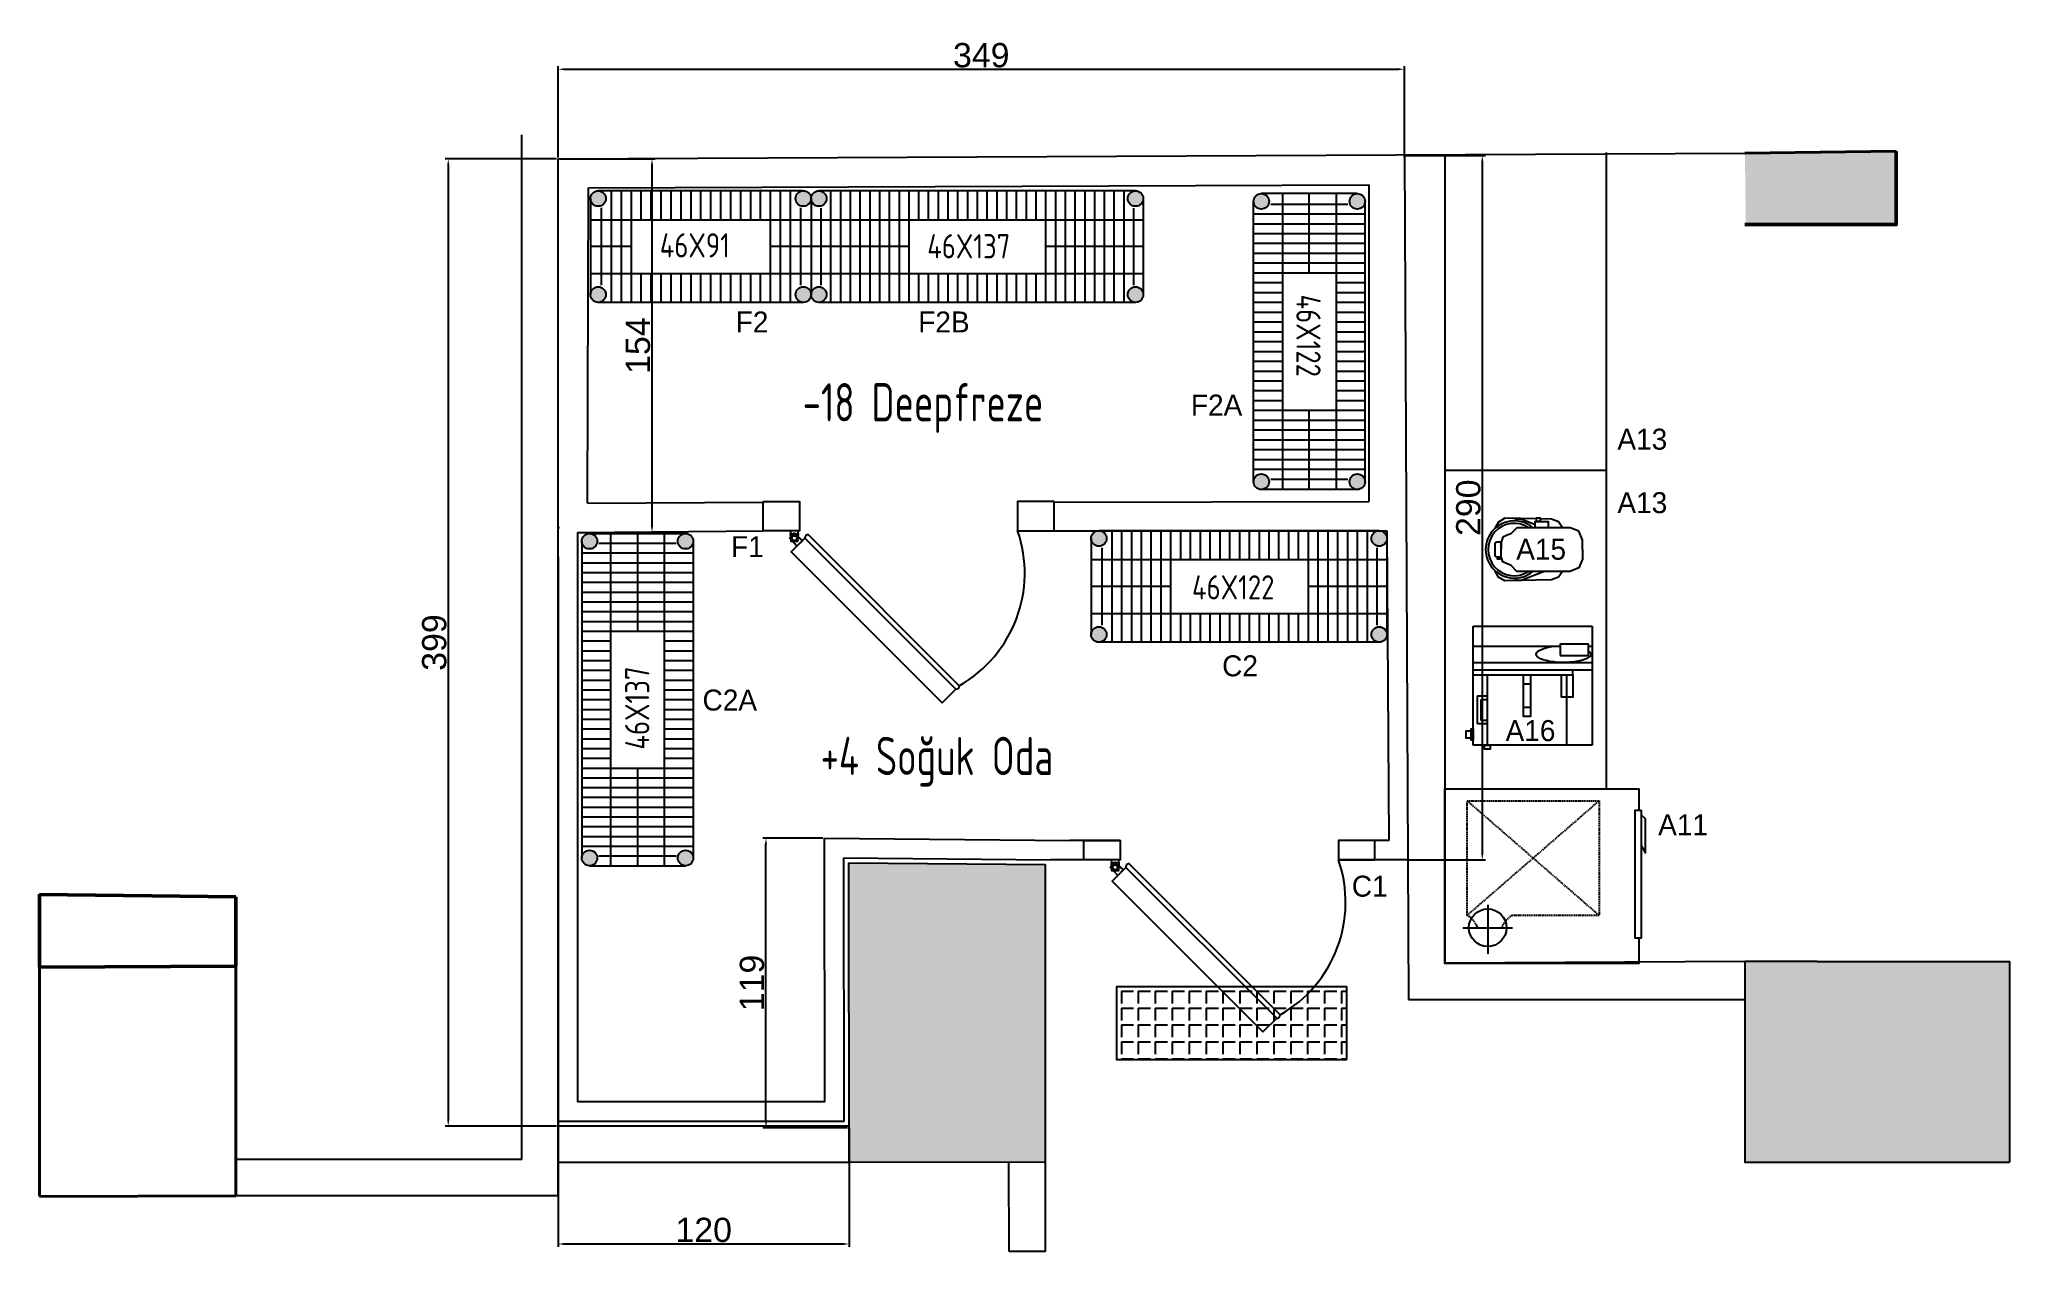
# Model space of a CAD drawing. Header units: millimetres. Extents: x 9453 to 10265, y 11632 to 12132.
import ezdxf

# ---------------------------------------------------------------- set-up
doc = ezdxf.new("R2010")
doc.units = ezdxf.units.MM
doc.linetypes.add('DASHED', pattern=[0.75, 0.5, -0.25])
doc.linetypes.add('DUZ', pattern=[0])
for name, color, linetype in [('001 Duvar', 7, 'Continuous'), ('CIHAZ', 2, 'Continuous'), ('S2000-002 Çizgi', 7, 'Continuous'), ('S2000-003 Kapı', 3, 'Continuous'), ('S2000-034 Soğuk Oda', 1, 'Continuous')]:
    doc.layers.add(name, color=color, linetype=linetype)
for name, color, linetype, lineweight in [('continious2', 253, 'Continuous', 25), ('guclendirme', 226, 'DUZ', 9), ('kolon', 212, 'Continuous', 50), ('TRS-DVR-OZGN', 192, 'Continuous', 40), ('TRS-YAZI-MAHL', 20, 'Continuous', 13)]:
    doc.layers.add(name, color=color, linetype=linetype, lineweight=lineweight)
doc.styles.get("Standard").update_dxf_attribs({"font": 'arial.ttf'})
doc.styles.add('STYLE1', font='isocpeur.ttf', dxfattribs={"height": 0.2})
doc.styles.add('TAKSİM', font='GOTHIC.TTF', dxfattribs={"height": 20})
doc.styles.add('yazı_kck_50', font='isocpeur.ttf', dxfattribs={"width": 0.7, "height": 15})
doc.dimstyles.new('ISO-25', dxfattribs={"dimtxt": 10, "dimasz": 2.5, "dimexe": 1.25, "dimexo": 0.625, "dimtad": 1, "dimdec": 0, "dimtxsty": 'Standard', "dimcen": 2.5, "dimadec": 0, "dimazin": 0, "dimtfac": 1, "dimtdec": 0, "dimtmove": 0, "dimatfit": 3, "dimfxl": 1, "dimarcsym": 0})

# ---------------------------------------------------------------- blocks, each defined once
blk = doc.blocks.new('A$C734D7A9C')
at = {"layer": 'CIHAZ', "color": 1}
for p, q in [((14.73, 75.33), (14.73, 54.78)), ((24.09, 65.06), (3.98, 65.06))]:
    blk.add_line(p, q, dxfattribs=at)
at = {"layer": 'CIHAZ', "color": 5, "linetype": 'DASHED'}
for p, q in [((67.01, 73.52), (19.82, 19.15)), ((19.82, 73.52), (67.01, 19.15))]:
    blk.add_line(p, q, dxfattribs=at)
at = {"layer": 'CIHAZ', "color": 5}
for points in [[(63.2, 1.82), (10.36, 1.82), (10.36, 4.32), (63.2, 4.32)], [(61.2, 1.82), (48.6, 1.82), (45.6, 0), (59.6, 0)]]:
    blk.add_lwpolyline(points, close=True, dxfattribs=at)
at = {"layer": 'CIHAZ', "color": 1}
blk.add_circle((14.73, 65.06), 7.76, dxfattribs=at)
at = {"layer": 'S2000-002 Çizgi', "linetype": 'DASHED'}
for p, q in [((19.82, 73.52), (67.01, 73.52)), ((67.01, 73.52), (67.01, 19.15)), ((19.82, 19.15), (19.82, 54.92)), ((67.01, 19.15), (19.82, 19.15))]:
    blk.add_line(p, q, dxfattribs=at)
at = {"layer": 'S2000-002 Çizgi'}
blk.add_lwpolyline([(10.36, 2.81), (0, 2.81), (0, 82.81), (72, 82.81), (72, 2.81), (63.2, 2.81)], dxfattribs=at)
at = {"layer": 'S2000-002 Çizgi', "linetype": 'DASHED'}
for centre, radius, start, end in [((11.6, 78.09), 9.4, 291.20794, 330.95663), ((11, 49.89), 10.16, 29.6907, 66.77515)]:
    blk.add_arc(centre, radius, start, end, dxfattribs=at)
blk = doc.blocks.new('A$C074C243F')
at = {"layer": 'S2000-002 Çizgi'}
for p, q in [((0, 51.99), (49, 51.99)), ((0, 2.99), (0, 51.99)), ((8.2, 50.55), (8.2, 51.99)), ((15, 2.99), (15, 51.99)), ((18, 2.99), (18, 51.99)), ((49, 51.99), (49, 2.99)), ((20, 44.05), (18, 44.05)), ((20, 2.99), (20, 44.05)), ((8.2, 2.99), (8.2, 38.76)), ((23.76, 23.65), (23.76, 26.53)), ((33.4, 23.65), (33.4, 26.53)), ((28.7, 4.79), (28.7, 8.79)), ((30.2, 6.29), (30.2, 8.79)), ((38.8, 8.79), (38.8, 6.29)), ((40.3, 8.79), (40.3, 4.79)), ((49, 2.99), (0, 2.99)), ((40.3, 4.79), (28.7, 4.79)), ((38.8, 6.29), (30.2, 6.29))]:
    blk.add_line(p, q, dxfattribs=at)
for points in [[(12.02, 38.76), (12.02, 50.55), (7.42, 50.55), (7.42, 38.76)], [(20, 39.42), (20, 44.05), (29.2, 44.05), (29.2, 39.42)], [(20, 8.79), (20, 41.36), (49, 41.36), (49, 8.79)], [(20, 23.65), (20, 26.53), (37.15, 26.53), (37.15, 23.65)], [(49, 7.57), (49, 10.01), (50.74, 10.01), (50.74, 7.57)], [(46.98, 2.99), (46.98, 2.06), (42.35, 2.06), (42.35, 2.99)], [(46.2, 2.06), (46.2, 0), (43.13, 0), (43.13, 2.06)]]:
    blk.add_lwpolyline(points, close=True, dxfattribs=at)
at = {"layer": 'S2000-002 Çizgi', "extrusion": (0, 0, -1)}
blk.add_ellipse((11.52, 40.17), major_axis=(0, -11.26), ratio=0.305663, start_param=2.742076, end_param=7.728163, dxfattribs=at)
blk = doc.blocks.new('A$C016F02F0')
at = {"layer": 'S2000-002 Çizgi', "ltscale": 0.6}
for points in [[(13.02, 39.91), (9.02, 39.91), (5.48, 38.45), (4.02, 34.91), (4.02, 31.71), (1.56, 29.98), (0.53, 27.16), (0.42, 22.51)], [(13.02, 39.91), (17.02, 39.91), (20.55, 38.45), (22.02, 34.91), (22.02, 31.71), (24.47, 29.98), (25.5, 27.16), (25.96, 7.98), (24.36, 5.3), (21.7, 3.81)], [(4.02, 31.71), (4.02, 12.83), (6.52, 10.33), (7.17, 8.88), (7.9, 7.12), (10.02, 6.38), (13.02, 6.38)], [(22.02, 31.71), (22.02, 12.83), (19.52, 10.33), (18.86, 8.88), (18.13, 7.12), (16.01, 6.38), (13.02, 6.38)], [(0.38, 21), (0.07, 7.98), (1.68, 5.3), (4.33, 3.81)], [(1.24, 12.58), (0.39, 12.58), (0.39, 14.61), (2.66, 20.43)], [(24.79, 12.58), (25.64, 12.58), (25.64, 14.61), (22.02, 23.93)]]:
    blk.add_lwpolyline(points, dxfattribs=at)
for points in [[(4.02, 20.43), (1.42, 20.43), (1.42, 25.78), (4.02, 25.78)], [(1.42, 21), (0, 21), (0, 22.51), (1.42, 22.51)], [(16.82, 5.37), (16.01, 5.37), (16.01, 5.58), (16.82, 5.58)], [(17.04, 4.74), (16.82, 4.74), (16.82, 6), (17.04, 6)]]:
    blk.add_lwpolyline(points, close=True, dxfattribs=at)
blk.add_lwpolyline([(16.01, 6.38), (10.02, 6.38), (10.02, 4.78, 0.414214), (11.02, 3.78), (15.01, 3.78, 0.414214), (16.01, 4.78)], format="xyb", close=True, dxfattribs=at)
for radius, start, end in [(11.8, 139.70386, 40.29614), (10.8, 146.44269, 33.55731)]:
    blk.add_arc((13.02, 11.8), radius, start, end, dxfattribs=at)
blk = doc.blocks.new('A$C022B2E79')
at = {"layer": 'S2000-003 Kapı', "linetype": 'ByBlock'}
for points in [[(1.8, 69.76, -0.39805), (1.94, 69.76), (5.23, 66.82), (2.97, 64.56), (0.03, 67.85, -0.39805), (0.03, 67.98)], [(2.87, 69.63, 0.617768), (3.45, 69.88), (3.51, 70.98), (0.31, 70.98), (0.37, 69.88, 0.617768), (0.94, 69.63, -0.364026)], [(0.55, 66.58), (0.37, 69.88, 0.617768), (0.94, 69.63, -0.364026), (2.87, 69.63, 0.617768), (3.45, 69.88), (3.26, 66.58, -0.39805), (3.16, 66.48), (0.65, 66.48, -0.39805)], [(68.52, 5.66, 0.491935), (69.93, 7.07), (7.71, 69.3, 0.499706), (6.29, 67.88)]]:
    blk.add_lwpolyline(points, format="xyb", close=True, dxfattribs=at)
blk.add_lwpolyline([(62.86, 0), (68.52, 5.66), (6.29, 67.88), (0.63, 62.23), (62.86, 0)], dxfattribs=at)
blk.add_circle((1.91, 67.88), 1, dxfattribs=at)
blk.add_circle((1.91, 67.88), 1, dxfattribs=at)
blk.add_arc((43.52, 53.51), 53.42, 299.62588, 19.08979, dxfattribs=at)
blk = doc.blocks.new('120')
at = {"layer": 'S2000-034 Soğuk Oda'}
for points in [[(9265.27, 11599.5), (9280.27, 11599.5), (9280.27, 11591.5), (9265.27, 11591.5)], [(9385.27, 11599.5), (9370.27, 11599.5), (9370.27, 11591.5), (9385.27, 11591.5)]]:
    blk.add_lwpolyline(points, close=True, dxfattribs=at)
at = {"layer": '001 Duvar'}
blk.add_blockref('A$C022B2E79', (9276.27, 11520.52), dxfattribs=at)
blk = doc.blocks.new('*D140')
at = {"color": 0, "lineweight": -2, "transparency": 16777216}
for p, q in [((9666.92, 12083.63), (9666.92, 12121.24)), ((9669.42, 12119.99), (10013.37, 12119.99)), ((10015.87, 12083.63), (10015.87, 12121.24))]:
    blk.add_line(p, q, dxfattribs=at)
at = {"color": 0, "transparency": 16777216}
for points in [[(9669.42, 12120.4), (9669.42, 12119.57), (9666.92, 12119.99)], [(10013.37, 12120.4), (10013.37, 12119.57), (10015.87, 12119.99)]]:
    blk.add_solid(points, dxfattribs=at)
at = {"layer": 'Defpoints', "color": 0, "transparency": 16777216}
for p in [(10015.87, 12119.99), (9666.92, 12083, 33.18), (10015.87, 12083, 33.18)]:
    blk.add_point(p, dxfattribs=at)
at = {"color": 0, "transparency": 16777216, "insert": (9841.39, 12125.72), "char_height": 10, "attachment_point": 5}
blk.add_mtext('349', dxfattribs=at)
blk = doc.blocks.new('*D141')
at = {"color": 0, "lineweight": -2, "transparency": 16777216}
for p, q in [((10016.49, 12084.37), (10049.27, 12084.37)), ((10048.02, 12081.87), (10048.02, 11796.5)), ((10017.91, 11794), (10049.27, 11794))]:
    blk.add_line(p, q, dxfattribs=at)
at = {"color": 0, "transparency": 16777216}
for points in [[(10047.6, 12081.87), (10048.43, 12081.87), (10048.02, 12084.37)], [(10047.6, 11796.5), (10048.43, 11796.5), (10048.02, 11794)]]:
    blk.add_solid(points, dxfattribs=at)
at = {"layer": 'Defpoints', "color": 0, "transparency": 16777216}
for p in [(10015.87, 12084.37, 33.18), (10017.29, 11794, 33.18), (10048.02, 11794)]:
    blk.add_point(p, dxfattribs=at)
at = {"color": 0, "transparency": 16777216, "insert": (10042.29, 11939.19), "char_height": 10, "attachment_point": 5, "rotation": 90}
blk.add_mtext('290', dxfattribs=at)
blk = doc.blocks.new('*D142')
at = {"color": 0, "lineweight": -2, "transparency": 16777216}
for p, q in [((9666.29, 12083), (9620.33, 12083)), ((9621.58, 12080.5), (9621.58, 11686.68)), ((9666.29, 11684.18), (9620.33, 11684.18))]:
    blk.add_line(p, q, dxfattribs=at)
at = {"color": 0, "transparency": 16777216}
for points in [[(9621.17, 12080.5), (9622, 12080.5), (9621.58, 12083)], [(9621.17, 11686.68), (9622, 11686.68), (9621.58, 11684.18)]]:
    blk.add_solid(points, dxfattribs=at)
at = {"layer": 'Defpoints', "color": 0, "transparency": 16777216}
for p in [(9666.92, 12083, 33.18), (9621.58, 11684.18), (9666.92, 11684.18, 33.18)]:
    blk.add_point(p, dxfattribs=at)
at = {"color": 0, "transparency": 16777216, "insert": (9615.85, 11883.59), "char_height": 10, "attachment_point": 5, "rotation": 90}
blk.add_mtext('399', dxfattribs=at)
blk = doc.blocks.new('*D143')
at = {"color": 0, "lineweight": -2, "transparency": 16777216}
for p, q in [((9666.92, 11683.56), (9666.92, 11634.37)), ((9786.92, 11683.56), (9786.92, 11634.37)), ((9669.42, 11635.62), (9784.42, 11635.62))]:
    blk.add_line(p, q, dxfattribs=at)
at = {"color": 0, "transparency": 16777216}
for points in [[(9669.42, 11636.04), (9669.42, 11635.2), (9666.92, 11635.62)], [(9784.42, 11636.04), (9784.42, 11635.2), (9786.92, 11635.62)]]:
    blk.add_solid(points, dxfattribs=at)
at = {"layer": 'Defpoints', "color": 0, "transparency": 16777216}
for p in [(9666.92, 11684.18, 33.18), (9786.92, 11684.18, 33.18), (9786.92, 11635.62)]:
    blk.add_point(p, dxfattribs=at)
at = {"color": 0, "transparency": 16777216, "insert": (9726.92, 11641.35), "char_height": 10, "attachment_point": 5}
blk.add_mtext('120', dxfattribs=at)
blk = doc.blocks.new('*D144')
at = {"color": 0, "lineweight": -2, "transparency": 16777216}
for p, q in [((9776.1, 11802.92), (9751.36, 11802.92)), ((9752.61, 11686.06), (9752.61, 11800.42)), ((9786.29, 11683.56), (9751.36, 11683.56))]:
    blk.add_line(p, q, dxfattribs=at)
at = {"color": 0, "transparency": 16777216}
for points in [[(9752.2, 11800.42), (9753.03, 11800.42), (9752.61, 11802.92)], [(9752.2, 11686.06), (9753.03, 11686.06), (9752.61, 11683.56)]]:
    blk.add_solid(points, dxfattribs=at)
at = {"layer": 'Defpoints', "color": 0, "transparency": 16777216}
for p in [(9752.61, 11802.92), (9776.72, 11802.92, 33.18), (9786.92, 11683.56)]:
    blk.add_point(p, dxfattribs=at)
at = {"color": 0, "transparency": 16777216, "insert": (9746.88, 11743.24), "char_height": 10, "attachment_point": 5, "rotation": 90}
blk.add_mtext('119', dxfattribs=at)
blk = doc.blocks.new('*D145')
at = {"color": 0, "lineweight": -2, "transparency": 16777216}
for p, q in [((9667.54, 12083), (9706.85, 12083)), ((9705.6, 12080.5), (9705.6, 11931.54)), ((9675.54, 11929.04), (9706.85, 11929.04))]:
    blk.add_line(p, q, dxfattribs=at)
at = {"color": 0, "transparency": 16777216}
for points in [[(9705.19, 12080.5), (9706.02, 12080.5), (9705.6, 12083)], [(9705.19, 11931.54), (9706.02, 11931.54), (9705.6, 11929.04)]]:
    blk.add_solid(points, dxfattribs=at)
at = {"layer": 'Defpoints', "color": 0, "transparency": 16777216}
for p in [(9666.92, 12083, 33.18), (9674.92, 11929.04, 33.18), (9705.6, 11929.04)]:
    blk.add_point(p, dxfattribs=at)
at = {"color": 0, "transparency": 16777216, "insert": (9699.87, 12006.02), "char_height": 10, "attachment_point": 5, "rotation": 90}
blk.add_mtext('154', dxfattribs=at)

msp = doc.modelspace()

# ---------------------------------------------------------------- hatches: boundary and pattern name
msp.add_hatch(color=226).paths.add_polyline_path([(10156.47, 12073.4), (10218.69, 12073.71), (10218.69, 12086.17), (10156.31, 12085.4)])
at = {"lineweight": -2}
h = msp.add_hatch(color=256, dxfattribs=at)
h.paths.add_polyline_path([(9680.21, 12066.67, 1), (9686.61, 12066.67, 1)])
h.paths.add_polyline_path([(9680.21, 12027.07, 1), (9686.61, 12027.07, 1)])
h = msp.add_hatch(color=256, dxfattribs=at)
h.paths.add_polyline_path([(9771.21, 12066.67, 1), (9764.81, 12066.67, 1)])
h.paths.add_polyline_path([(9764.81, 12027.07, 1), (9771.21, 12027.07, 1)])
h = msp.add_hatch(color=256, dxfattribs=at)
h.paths.add_polyline_path([(9771.21, 12066.67, 1), (9777.61, 12066.67, 1)])
h.paths.add_polyline_path([(9777.61, 12027.07, 1), (9771.21, 12027.07, 1)])
h = msp.add_hatch(color=256, dxfattribs=at)
h.paths.add_polyline_path([(9908.21, 12066.67, 1), (9901.81, 12066.67, 1)])
h.paths.add_polyline_path([(9901.81, 12027.07, 1), (9908.21, 12027.07, 1)])
h = msp.add_hatch(color=256, dxfattribs=at)
h.paths.add_polyline_path([(9996.47, 12062.3, 1), (9996.47, 12068.7, 1)])
h.paths.add_polyline_path([(9956.87, 12068.7, 1), (9956.87, 12062.3, 1)])
h = msp.add_hatch(color=256, dxfattribs=at)
h.paths.add_polyline_path([(9996.47, 11953.1, 1), (9996.47, 11946.7, 1)])
h.paths.add_polyline_path([(9956.87, 11946.7, 1), (9956.87, 11953.1, 1)])
h = msp.add_hatch(color=256, dxfattribs=at)
h.paths.add_polyline_path([(9679.85, 11928.58, 1), (9679.85, 11922.18, 1)])
h.paths.add_polyline_path([(9719.45, 11922.18, 1), (9719.45, 11928.58, 1)])
h = msp.add_hatch(color=256, dxfattribs=at)
h.paths.add_polyline_path([(9893.1, 11926.51, 1), (9886.7, 11926.51, 1)])
h.paths.add_polyline_path([(9886.7, 11886.91, 1), (9893.1, 11886.91, 1)])
h = msp.add_hatch(color=256, dxfattribs=at)
h.paths.add_polyline_path([(10002.3, 11926.51, 1), (10008.7, 11926.51, 1)])
h.paths.add_polyline_path([(10008.7, 11886.91, 1), (10002.3, 11886.91, 1)])
h = msp.add_hatch(color=256, dxfattribs=at)
h.paths.add_polyline_path([(9679.84, 11797.98, 1), (9679.84, 11791.58, 1)])
h.paths.add_polyline_path([(9719.44, 11791.58, 1), (9719.44, 11797.98, 1)])
h = msp.add_hatch()
h.set_pattern_fill('ANGLE', color=256, angle=270)
h.set_pattern_definition([(270, (4185.425, 14037.935), (6.985, -2e-09), [5.08, -1.905]), (360, (4185.425, 14037.935), (2e-09, 6.985), [5.08, -1.905])])
h.paths.add_polyline_path([(9897.1, 11741.64), (9897.1, 11711.64), (9992.1, 11711.64), (9992.1, 11741.64)])
at = {"layer": 'guclendirme'}
msp.add_hatch(color=226, dxfattribs=at).paths.add_polyline_path([(10156.31, 12085.4), (10156.69, 12056.23), (10218.69, 12055.92), (10218.69, 12086.17)])
h = msp.add_hatch(color=226, dxfattribs=at)
h.paths.add_polyline_path([(10265.46, 11752.03), (10186.07, 11752.03), (10156.31, 11752.03), (10156.31, 11669.39), (10186.07, 11669.39), (10265.46, 11669.39)])
h.paths.add_polyline_path([(9867.36, 11792.03), (9786.74, 11792.82), (9786.92, 11669.18), (9867.36, 11669.39)])

# ---------------------------------------------------------------- linework, layer by layer
for p, q in [((9651.92, 11670.42, 33.18), (9651.92, 12092.89, 33.18)), ((9666.92, 12083, 33.18), (10156.31, 12085.4, 33.18)), ((9666.92, 11655.42, 33.18), (9666.92, 12083, 33.18)), ((9666.92, 11919, 33.18), (9666.92, 12083, 33.18)), ((10015.87, 12084.37, 33.18), (10017.57, 11736.37, 33.18)), ((10032.5, 12084.8, 33.18), (10032.5, 11751.37, 33.18)), ((10087.72, 12084.72, 33.18), (10087.72, 12084.77, 33.18)), ((10099.13, 12085.71, 33.18), (10099.13, 11823.3, 33.18)), ((10144.31, 12085.4, 33.18), (10144.31, 12085.34, 33.18)), ((9680.21, 12066.66, 33.18), (9680.21, 12027.07, 33.18)), ((9768.01, 12069.87, 33.18), (9683.41, 12069.87, 33.18)), ((9771.21, 12066.66, 33.18), (9771.21, 12027.07, 33.18)), ((9771.21, 12066.66, 33.18), (9771.21, 12027.07, 33.18)), ((9905.01, 12069.87, 33.18), (9774.41, 12069.87, 33.18)), ((9908.21, 12066.66, 33.18), (9908.21, 12027.07, 33.18)), ((9953.67, 11949.9, 33.18), (9953.67, 12065.5, 33.18)), ((9996.47, 12068.7, 33.18), (9956.87, 12068.7, 33.18)), ((9999.67, 11949.9, 33.18), (9999.67, 12065.5, 33.18)), ((9768.01, 12023.87, 33.18), (9683.41, 12023.87, 33.18)), ((9905.01, 12023.87, 33.18), (9774.41, 12023.87, 33.18)), ((10099.13, 11954.5, 33.18), (10032.5, 11954.5, 33.18)), ((9996.47, 11946.7, 33.18), (9956.87, 11946.7, 33.18)), ((9666.96, 11931, 33.18), (9667.47, 11931.01, 33.18)), ((9679.86, 11928.58, 33.18), (9719.45, 11928.58, 33.18)), ((10005.5, 11929.71, 33.18), (9889.9, 11929.71, 33.18)), ((9676.65, 11925.38, 33.18), (9676.65, 11794.78, 33.18)), ((9722.65, 11925.38, 33.18), (9722.65, 11794.78, 33.18)), ((9886.7, 11926.51, 33.18), (9886.7, 11886.91, 33.18)), ((10008.7, 11926.51, 33.18), (10008.7, 11886.91, 33.18)), ((9666.92, 11919, 33.18), (9666.92, 11668.41, 33.18)), ((10005.5, 11883.71, 33.18), (9889.9, 11883.71, 33.18)), ((9679.85, 11791.58, 33.18), (9719.44, 11791.58, 33.18)), ((9786.74, 11792.82, 33.18), (9867.92, 11792.02, 33.18)), ((9786.92, 11669.18, 33.18), (9786.74, 11792.82, 33.18)), ((9867.92, 11632.48, 33.18), (9867.92, 11792.02, 33.18)), ((10156.31, 11752.03, 33.18), (10032.5, 11751.37, 33.18)), ((10017.57, 11736.37, 33.18), (10156.31, 11736.37, 33.18)), ((9666.92, 11669.18, 33.18), (9666.92, 11684.18, 33.18)), ((9786.92, 11684.18, 33.18), (9666.92, 11684.18, 33.18)), ((9651.92, 11670.42, 33.18), (9533.98, 11670.42, 33.18)), ((9786.92, 11669.18, 33.18), (9666.92, 11669.18, 33.18)), ((9867.92, 11669.39, 33.18), (9786.92, 11669.18, 33.18)), ((9852.92, 11632.48, 33.18), (9852.82, 11669.35, 33.18)), ((9852.92, 11669.39, 33.18), (9852.92, 11669.35, 33.18)), ((9666.92, 11655.42, 33.18), (9533.98, 11655.42, 33.18)), ((9867.92, 11632.48, 33.18), (9852.92, 11632.48, 33.18))]:
    msp.add_line(p, q)
at = {"elevation": 33.18}
for points in [[(9666.92, 11684.39), (9666.92, 11941)], [(10186.07, 11752.03), (10156.31, 11752.03), (10156.31, 11669.39), (10265.46, 11669.39)], [(10186.07, 11752.03), (10265.46, 11752.03), (10265.46, 11669.39)]]:
    msp.add_lwpolyline(points, dxfattribs=at)
msp.add_lwpolyline([(9992.1, 11711.64), (9992.1, 11741.64), (9897.1, 11741.64), (9897.1, 11711.64)], close=True, dxfattribs=at)
for centre in [(9683.41, 12066.67, 33.18), (9768.01, 12066.67, 33.18), (9774.41, 12066.67, 33.18), (9905.01, 12066.67, 33.18), (9956.87, 12065.5, 33.18), (9996.47, 12065.5, 33.18), (9683.41, 12027.07, 33.18), (9768.01, 12027.07, 33.18), (9774.41, 12027.07, 33.18), (9905.01, 12027.07, 33.18), (9956.87, 11949.9, 33.18), (9996.47, 11949.9, 33.18), (9679.85, 11925.38, 33.18), (9719.45, 11925.38, 33.18), (9889.9, 11926.51, 33.18), (10005.5, 11926.51, 33.18), (9889.9, 11886.91, 33.18), (10005.5, 11886.91, 33.18), (9679.85, 11794.78, 33.18), (9719.44, 11794.78, 33.18)]:
    msp.add_circle(centre, 3.2)
at = {"layer": 'continious2'}
for p, q in [((9688.77, 12069.87, 33.18), (9688.77, 12023.87, 33.18)), ((9692.87, 12069.87, 33.18), (9692.87, 12023.87, 33.18)), ((9696.97, 12069.87, 33.18), (9696.97, 12023.87, 33.18)), ((9701.07, 12069.87, 33.18), (9701.07, 12057.95, 33.18)), ((9705.17, 12069.87, 33.18), (9705.17, 12057.95, 33.18)), ((9709.27, 12069.87, 33.18), (9709.27, 12057.95, 33.18)), ((9713.37, 12069.87, 33.18), (9713.37, 12057.95, 33.18)), ((9717.47, 12069.87, 33.18), (9717.47, 12057.95, 33.18)), ((9721.57, 12069.87, 33.18), (9721.57, 12057.95, 33.18)), ((9725.67, 12069.87, 33.18), (9725.67, 12057.95, 33.18)), ((9729.77, 12069.87, 33.18), (9729.77, 12057.95, 33.18)), ((9733.87, 12069.87, 33.18), (9733.87, 12057.95, 33.18)), ((9737.97, 12069.87, 33.18), (9737.97, 12057.95, 33.18)), ((9742.07, 12069.87, 33.18), (9742.07, 12057.95, 33.18)), ((9746.17, 12069.87, 33.18), (9746.17, 12057.95, 33.18)), ((9750.27, 12069.87, 33.18), (9750.27, 12057.95, 33.18)), ((9754.37, 12069.87, 33.18), (9754.37, 12023.87, 33.18)), ((9758.47, 12069.87, 33.18), (9758.47, 12023.87, 33.18)), ((9762.57, 12069.87, 33.18), (9762.57, 12023.87, 33.18)), ((9779.26, 12069.87, 33.18), (9779.26, 12023.87, 33.18)), ((9783.29, 12069.87, 33.18), (9783.29, 12023.87, 33.18)), ((9787.32, 12069.87, 33.18), (9787.32, 12023.87, 33.18)), ((9791.35, 12069.87, 33.18), (9791.35, 12023.87, 33.18)), ((9795.38, 12069.87, 33.18), (9795.38, 12023.87, 33.18)), ((9799.41, 12069.87, 33.18), (9799.41, 12023.87, 33.18)), ((9803.44, 12069.87, 33.18), (9803.44, 12023.87, 33.18)), ((9807.47, 12069.87, 33.18), (9807.47, 12023.87, 33.18)), ((9811.5, 12069.87, 33.18), (9811.5, 12023.87, 33.18)), ((9815.53, 12069.87, 33.18), (9815.53, 12057.95, 33.18)), ((9819.56, 12069.87, 33.18), (9819.56, 12057.95, 33.18)), ((9823.59, 12069.87, 33.18), (9823.59, 12057.95, 33.18)), ((9827.62, 12069.87, 33.18), (9827.62, 12057.95, 33.18)), ((9831.65, 12069.87, 33.18), (9831.65, 12057.95, 33.18)), ((9835.68, 12069.87, 33.18), (9835.68, 12057.95, 33.18)), ((9839.71, 12069.87, 33.18), (9839.71, 12057.95, 33.18)), ((9843.74, 12069.87, 33.18), (9843.74, 12057.95, 33.18)), ((9847.77, 12069.87, 33.18), (9847.77, 12057.95, 33.18)), ((9851.8, 12069.87, 33.18), (9851.8, 12057.95, 33.18)), ((9855.83, 12069.87, 33.18), (9855.83, 12057.95, 33.18)), ((9859.86, 12069.87, 33.18), (9859.86, 12057.95, 33.18)), ((9863.89, 12069.87, 33.18), (9863.89, 12057.95, 33.18)), ((9867.92, 12069.87, 33.18), (9867.92, 12023.87, 33.18)), ((9871.95, 12069.87, 33.18), (9871.95, 12023.87, 33.18)), ((9875.98, 12069.87, 33.18), (9875.98, 12023.87, 33.18)), ((9880.01, 12069.87, 33.18), (9880.01, 12023.87, 33.18)), ((9884.04, 12069.87, 33.18), (9884.04, 12023.87, 33.18)), ((9888.07, 12069.87, 33.18), (9888.07, 12023.87, 33.18)), ((9892.1, 12069.87, 33.18), (9892.1, 12023.87, 33.18)), ((9896.13, 12069.87, 33.18), (9896.13, 12023.87, 33.18)), ((9900.16, 12069.87, 33.18), (9900.16, 12023.87, 33.18)), ((9965.59, 12068.7, 33.18), (9965.59, 11946.7, 33.18)), ((9976.67, 12035.92, 33.18), (9976.67, 12068.7, 33.18)), ((9987.75, 12068.7, 33.18), (9987.75, 11946.7, 33.18)), ((9680.21, 12057.95, 33.18), (9771.21, 12057.95, 33.18)), ((9684.64, 12062.78, 33.18), (9684.64, 12030.96, 33.18)), ((9766.79, 12062.78, 33.18), (9766.79, 12030.96, 33.18)), ((9771.21, 12057.95, 33.18), (9908.21, 12057.95, 33.18)), ((9775.23, 12062.77, 33.18), (9775.23, 12030.96, 33.18)), ((9904.19, 12062.77, 33.18), (9904.19, 12030.96, 33.18)), ((9999.67, 12060.22, 33.18), (9953.67, 12060.22, 33.18)), ((9992.58, 12064.27, 33.18), (9960.77, 12064.27, 33.18)), ((9999.67, 12056.17, 33.18), (9953.67, 12056.17, 33.18)), ((9999.67, 12052.12, 33.18), (9953.67, 12052.12, 33.18)), ((9696.97, 12046.86, 33.18), (9680.21, 12046.86, 33.18)), ((9771.21, 12046.86, 33.18), (9754.37, 12046.86, 33.18)), ((9811.5, 12046.86, 33.18), (9771.21, 12046.86, 33.18)), ((9908.21, 12046.86, 33.18), (9867.92, 12046.86, 33.18)), ((9999.67, 12048.07, 33.18), (9953.67, 12048.07, 33.18)), ((9999.67, 12044.02, 33.18), (9953.67, 12044.02, 33.18)), ((9680.21, 12035.78, 33.18), (9771.21, 12035.78, 33.18)), ((9701.07, 12035.78, 33.18), (9701.07, 12023.87, 33.18)), ((9705.17, 12035.78, 33.18), (9705.17, 12023.87, 33.18)), ((9709.27, 12035.78, 33.18), (9709.27, 12023.87, 33.18)), ((9713.37, 12035.78, 33.18), (9713.37, 12023.87, 33.18)), ((9717.47, 12035.78, 33.18), (9717.47, 12023.87, 33.18)), ((9721.57, 12035.78, 33.18), (9721.57, 12023.87, 33.18)), ((9725.67, 12035.78, 33.18), (9725.67, 12023.87, 33.18)), ((9729.77, 12035.78, 33.18), (9729.77, 12023.87, 33.18)), ((9733.87, 12035.78, 33.18), (9733.87, 12023.87, 33.18)), ((9737.97, 12035.78, 33.18), (9737.97, 12023.87, 33.18)), ((9742.07, 12035.78, 33.18), (9742.07, 12023.87, 33.18)), ((9746.17, 12035.78, 33.18), (9746.17, 12023.87, 33.18)), ((9750.27, 12035.78, 33.18), (9750.27, 12023.87, 33.18)), ((9771.21, 12035.78, 33.18), (9908.21, 12035.78, 33.18)), ((9815.53, 12035.78, 33.18), (9815.53, 12023.87, 33.18)), ((9819.56, 12035.78, 33.18), (9819.56, 12023.87, 33.18)), ((9823.59, 12035.78, 33.18), (9823.59, 12023.87, 33.18)), ((9827.62, 12035.78, 33.18), (9827.62, 12023.87, 33.18)), ((9831.65, 12035.78, 33.18), (9831.65, 12023.87, 33.18)), ((9835.68, 12035.78, 33.18), (9835.68, 12023.87, 33.18)), ((9839.71, 12035.78, 33.18), (9839.71, 12023.87, 33.18)), ((9843.74, 12035.78, 33.18), (9843.74, 12023.87, 33.18)), ((9847.77, 12035.78, 33.18), (9847.77, 12023.87, 33.18)), ((9851.8, 12035.78, 33.18), (9851.8, 12023.87, 33.18)), ((9855.83, 12035.78, 33.18), (9855.83, 12023.87, 33.18)), ((9859.86, 12035.78, 33.18), (9859.86, 12023.87, 33.18)), ((9863.89, 12035.78, 33.18), (9863.89, 12023.87, 33.18)), ((9999.67, 12039.97, 33.18), (9953.67, 12039.97, 33.18)), ((9999.67, 12035.92, 33.18), (9953.67, 12035.92, 33.18)), ((9965.59, 12031.87, 33.18), (9953.67, 12031.87, 33.18)), ((9965.59, 12027.82, 33.18), (9953.67, 12027.82, 33.18)), ((9999.67, 12031.87, 33.18), (9987.75, 12031.87, 33.18)), ((9999.67, 12027.82, 33.18), (9987.75, 12027.82, 33.18)), ((9965.59, 12023.77, 33.18), (9953.67, 12023.77, 33.18)), ((9965.59, 12019.72, 33.18), (9953.67, 12019.72, 33.18)), ((9999.67, 12023.77, 33.18), (9987.75, 12023.77, 33.18)), ((9999.67, 12019.72, 33.18), (9987.75, 12019.72, 33.18)), ((9965.59, 12015.67, 33.18), (9953.67, 12015.67, 33.18)), ((9965.59, 12011.62, 33.18), (9953.67, 12011.62, 33.18)), ((9999.67, 12015.67, 33.18), (9987.75, 12015.67, 33.18)), ((9999.67, 12011.62, 33.18), (9987.75, 12011.62, 33.18)), ((9965.59, 12007.57, 33.18), (9953.67, 12007.57, 33.18)), ((9965.59, 12003.52, 33.18), (9953.67, 12003.52, 33.18)), ((9999.67, 12007.57, 33.18), (9987.75, 12007.57, 33.18)), ((9999.67, 12003.52, 33.18), (9987.75, 12003.52, 33.18)), ((9965.59, 11999.47, 33.18), (9953.67, 11999.47, 33.18)), ((9965.59, 11995.42, 33.18), (9953.67, 11995.42, 33.18)), ((9999.67, 11999.47, 33.18), (9987.75, 11999.47, 33.18)), ((9999.67, 11995.42, 33.18), (9987.75, 11995.42, 33.18)), ((9965.59, 11991.37, 33.18), (9953.67, 11991.37, 33.18)), ((9965.59, 11987.32, 33.18), (9953.67, 11987.32, 33.18)), ((9999.67, 11991.37, 33.18), (9987.75, 11991.37, 33.18)), ((9999.67, 11987.32, 33.18), (9987.75, 11987.32, 33.18)), ((9965.59, 11983.27, 33.18), (9953.67, 11983.27, 33.18)), ((9999.67, 11979.22, 33.18), (9953.67, 11979.22, 33.18)), ((9976.67, 11946.7, 33.18), (9976.67, 11979.22, 33.18)), ((9999.67, 11983.27, 33.18), (9987.75, 11983.27, 33.18)), ((9999.67, 11975.17, 33.18), (9953.67, 11975.17, 33.18)), ((9999.67, 11971.12, 33.18), (9953.67, 11971.12, 33.18)), ((9999.67, 11967.07, 33.18), (9953.67, 11967.07, 33.18)), ((9999.67, 11963.02, 33.18), (9953.67, 11963.02, 33.18)), ((9999.67, 11958.97, 33.18), (9953.67, 11958.97, 33.18)), ((9999.67, 11954.92, 33.18), (9953.67, 11954.92, 33.18)), ((9992.58, 11950.87, 33.18), (9960.77, 11950.87, 33.18)), ((9688.57, 11791.58, 33.18), (9688.57, 11928.58, 33.18)), ((9699.65, 11928.58, 33.18), (9699.65, 11888.29, 33.18)), ((9710.74, 11791.58, 33.18), (9710.74, 11928.58, 33.18)), ((9895.18, 11929.71, 33.18), (9895.18, 11883.71, 33.18)), ((9899.23, 11929.71, 33.18), (9899.23, 11883.71, 33.18)), ((9903.28, 11929.71, 33.18), (9903.28, 11883.71, 33.18)), ((9907.33, 11929.71, 33.18), (9907.33, 11883.71, 33.18)), ((9911.38, 11929.71, 33.18), (9911.38, 11883.71, 33.18)), ((9915.43, 11929.71, 33.18), (9915.43, 11883.71, 33.18)), ((9919.48, 11929.71, 33.18), (9919.48, 11883.71, 33.18)), ((9923.53, 11929.71, 33.18), (9923.53, 11917.79, 33.18)), ((9927.58, 11929.71, 33.18), (9927.58, 11917.79, 33.18)), ((9931.63, 11929.71, 33.18), (9931.63, 11917.79, 33.18)), ((9935.68, 11929.71, 33.18), (9935.68, 11917.79, 33.18)), ((9939.73, 11929.71, 33.18), (9939.73, 11917.79, 33.18)), ((9943.78, 11929.71, 33.18), (9943.78, 11917.79, 33.18)), ((9947.83, 11929.71, 33.18), (9947.83, 11917.79, 33.18)), ((9951.88, 11929.71, 33.18), (9951.88, 11917.79, 33.18)), ((9955.93, 11929.71, 33.18), (9955.93, 11917.79, 33.18)), ((9959.98, 11929.71, 33.18), (9959.98, 11917.79, 33.18)), ((9964.03, 11929.71, 33.18), (9964.03, 11917.79, 33.18)), ((9968.08, 11929.71, 33.18), (9968.08, 11917.79, 33.18)), ((9972.13, 11929.71, 33.18), (9972.13, 11917.79, 33.18)), ((9976.18, 11929.71, 33.18), (9976.18, 11883.71, 33.18)), ((9980.23, 11929.71, 33.18), (9980.23, 11883.71, 33.18)), ((9984.28, 11929.71, 33.18), (9984.28, 11883.71, 33.18)), ((9988.33, 11929.71, 33.18), (9988.33, 11883.71, 33.18)), ((9992.38, 11929.71, 33.18), (9992.38, 11883.71, 33.18)), ((9996.43, 11929.71, 33.18), (9996.43, 11883.71, 33.18)), ((10000.48, 11929.71, 33.18), (10000.48, 11883.71, 33.18)), ((9676.65, 11920.53, 33.18), (9722.65, 11920.53, 33.18)), ((9683.74, 11924.56, 33.18), (9715.56, 11924.56, 33.18)), ((9891.13, 11922.62, 33.18), (9891.13, 11890.8, 33.18)), ((10004.53, 11922.62, 33.18), (10004.53, 11890.8, 33.18)), ((9676.65, 11916.5, 33.18), (9722.65, 11916.5, 33.18)), ((9676.65, 11912.47, 33.18), (9722.65, 11912.47, 33.18)), ((9886.7, 11917.79, 33.18), (10008.7, 11917.79, 33.18)), ((9676.65, 11908.44, 33.18), (9722.65, 11908.44, 33.18)), ((9676.65, 11904.41, 33.18), (9722.65, 11904.41, 33.18)), ((9919.48, 11906.71, 33.18), (9886.7, 11906.71, 33.18)), ((10008.7, 11906.71, 33.18), (9976.18, 11906.71, 33.18)), ((9676.65, 11900.38, 33.18), (9722.65, 11900.38, 33.18)), ((9676.65, 11896.35, 33.18), (9722.65, 11896.35, 33.18)), ((9886.7, 11895.63, 33.18), (10008.7, 11895.63, 33.18)), ((9923.53, 11895.63, 33.18), (9923.53, 11883.71, 33.18)), ((9927.58, 11895.63, 33.18), (9927.58, 11883.71, 33.18)), ((9931.63, 11895.63, 33.18), (9931.63, 11883.71, 33.18)), ((9935.68, 11895.63, 33.18), (9935.68, 11883.71, 33.18)), ((9939.73, 11895.63, 33.18), (9939.73, 11883.71, 33.18)), ((9943.78, 11895.63, 33.18), (9943.78, 11883.71, 33.18)), ((9947.83, 11895.63, 33.18), (9947.83, 11883.71, 33.18)), ((9951.88, 11895.63, 33.18), (9951.88, 11883.71, 33.18)), ((9955.93, 11895.63, 33.18), (9955.93, 11883.71, 33.18)), ((9959.98, 11895.63, 33.18), (9959.98, 11883.71, 33.18)), ((9964.03, 11895.63, 33.18), (9964.03, 11883.71, 33.18)), ((9968.08, 11895.63, 33.18), (9968.08, 11883.71, 33.18)), ((9972.13, 11895.63, 33.18), (9972.13, 11883.71, 33.18)), ((9676.65, 11892.32, 33.18), (9722.65, 11892.32, 33.18)), ((9676.65, 11888.29, 33.18), (9722.65, 11888.29, 33.18)), ((9676.65, 11884.26, 33.18), (9688.57, 11884.26, 33.18)), ((9676.65, 11880.23, 33.18), (9688.57, 11880.23, 33.18)), ((9710.74, 11884.26, 33.18), (9722.65, 11884.26, 33.18)), ((9710.74, 11880.23, 33.18), (9722.65, 11880.23, 33.18)), ((9676.65, 11876.2, 33.18), (9688.57, 11876.2, 33.18)), ((9676.65, 11872.17, 33.18), (9688.57, 11872.17, 33.18)), ((9710.74, 11876.2, 33.18), (9722.65, 11876.2, 33.18)), ((9710.74, 11872.17, 33.18), (9722.65, 11872.17, 33.18)), ((9676.65, 11868.14, 33.18), (9688.57, 11868.14, 33.18)), ((9676.65, 11864.11, 33.18), (9688.57, 11864.11, 33.18)), ((9710.74, 11868.14, 33.18), (9722.65, 11868.14, 33.18)), ((9710.74, 11864.11, 33.18), (9722.65, 11864.11, 33.18)), ((9676.65, 11860.08, 33.18), (9688.57, 11860.08, 33.18)), ((9676.65, 11856.05, 33.18), (9688.57, 11856.05, 33.18)), ((9710.74, 11860.08, 33.18), (9722.65, 11860.08, 33.18)), ((9710.74, 11856.05, 33.18), (9722.65, 11856.05, 33.18)), ((9676.65, 11852.02, 33.18), (9688.57, 11852.02, 33.18)), ((9676.65, 11847.99, 33.18), (9688.57, 11847.99, 33.18)), ((9710.74, 11852.02, 33.18), (9722.65, 11852.02, 33.18)), ((9710.74, 11847.99, 33.18), (9722.65, 11847.99, 33.18)), ((9676.65, 11843.96, 33.18), (9688.57, 11843.96, 33.18)), ((9676.65, 11839.93, 33.18), (9688.57, 11839.93, 33.18)), ((9710.74, 11843.96, 33.18), (9722.65, 11843.96, 33.18)), ((9710.74, 11839.93, 33.18), (9722.65, 11839.93, 33.18)), ((9676.65, 11835.9, 33.18), (9688.57, 11835.9, 33.18)), ((9676.65, 11831.87, 33.18), (9722.65, 11831.87, 33.18)), ((9699.65, 11831.87, 33.18), (9699.65, 11791.58, 33.18)), ((9710.74, 11835.9, 33.18), (9722.65, 11835.9, 33.18)), ((9676.65, 11827.84, 33.18), (9722.65, 11827.84, 33.18)), ((9676.65, 11823.81, 33.18), (9722.65, 11823.81, 33.18)), ((9676.65, 11819.78, 33.18), (9722.65, 11819.78, 33.18)), ((9676.65, 11815.75, 33.18), (9722.65, 11815.75, 33.18)), ((9676.65, 11811.72, 33.18), (9722.65, 11811.72, 33.18)), ((9676.65, 11807.69, 33.18), (9722.65, 11807.69, 33.18)), ((9676.65, 11803.66, 33.18), (9722.65, 11803.66, 33.18)), ((9676.65, 11799.63, 33.18), (9722.65, 11799.63, 33.18)), ((9683.74, 11795.6, 33.18), (9715.55, 11795.6, 33.18))]:
    msp.add_line(p, q, dxfattribs=at)
at = {"layer": 'kolon', "lineweight": 40}
msp.add_line((10156.31, 12085.4, 33.18), (10218.69, 12086.17, 33.18), dxfattribs=at)
at = {"layer": 'kolon'}
for p, q in [((10218.69, 12055.92, 33.18), (10218.69, 12086.17, 33.18)), ((10156.31, 12055.92, 33.18), (10218.69, 12055.92, 33.18))]:
    msp.add_line(p, q, dxfattribs=at)
at = {"layer": 'kolon', "lineweight": 40, "elevation": 33.18}
msp.add_lwpolyline([(10156.31, 12085.4), (10218.69, 12086.17)], dxfattribs=at)
at = {"layer": 'kolon'}
for points, elevation in [([(10156.69, 12055.92), (10218.69, 12055.92), (10218.69, 12086.17)], 33.18), ([(9452.98, 11749.8), (9452.98, 11779.83)], 176.72), ([(9452.98, 11749.76), (9452.98, 11779.78)], 104.95), ([(9452.98, 11779.78), (9533.93, 11778.71)], 33.18), ([(9533.93, 11778.71), (9533.98, 11750.14)], 33.18), ([(9452.98, 11749.71), (9533.98, 11750.14)], 33.18)]:
    msp.add_lwpolyline(points, dxfattribs=dict(at, elevation=elevation))
at = {"layer": 'S2000-034 Soğuk Oda'}
for p, q in [((9678.99, 11941.06, 33.18), (9679.43, 12071.06, 33.18)), ((9679.43, 12071.06, 33.18), (10001.24, 12072.31, 33.18)), ((10001.24, 12072.31, 33.18), (10001.24, 11941.74, 33.18)), ((9678.96, 11941.06, 33.18), (9751.39, 11941.42, 33.18)), ((9871.39, 11941.42, 33.18), (10001.24, 11941.74, 33.18)), ((9871.39, 11930.01, 33.18), (9871.39, 11941.42, 33.18)), ((9674.92, 11929.04, 33.18), (9751.39, 11929.71, 33.18)), ((9674.92, 11929.04, 33.18), (9674.92, 11694.18, 33.18)), ((9871.39, 11929.71, 33.18), (10008.62, 11929.71, 33.18)), ((10008.62, 11929.71, 33.18), (10009.46, 11802, 33.18)), ((9776.88, 11694.18, 33.18), (9776.72, 11802.92, 33.18)), ((9776.72, 11802.92, 33.18), (9877.92, 11801.92, 33.18)), ((9877.92, 11802, 33.18), (9877.92, 11801.92, 33.18)), ((9898.71, 11802, 33.18), (9877.92, 11802, 33.18)), ((10009.46, 11802, 33.18), (9988.71, 11802, 33.18)), ((9784.89, 11686.18, 33.18), (9784.73, 11794.84, 33.18)), ((9784.73, 11794.84, 33.18), (9869.92, 11794, 33.18)), ((9898.71, 11794, 33.18), (9869.92, 11794, 33.18)), ((10017.5, 11794, 33.18), (9988.71, 11794, 33.18)), ((9776.88, 11694.18, 33.18), (9674.92, 11694.18, 33.18)), ((9784.89, 11686.18, 33.18), (9666.92, 11686.18, 33.18))]:
    msp.add_line(p, q, dxfattribs=at)
at = {"layer": 'S2000-034 Soğuk Oda', "elevation": 33.18}
for points in [[(9751.39, 11941.71), (9766.39, 11941.71), (9766.39, 11929.71), (9751.39, 11929.71)], [(9871.39, 11941.71), (9856.39, 11941.71), (9856.39, 11929.71), (9871.39, 11929.71)]]:
    msp.add_lwpolyline(points, close=True, dxfattribs=at)
at = {"layer": 'TRS-DVR-OZGN'}
for points, elevation in [([(9452.98, 11655.26), (9452.98, 11749.76)], 104.95), ([(9533.98, 11655.42), (9533.98, 11750.14)], 33.18), ([(9452.98, 11655.21), (9533.98, 11655.42)], 33.18)]:
    msp.add_lwpolyline(points, dxfattribs=dict(at, elevation=elevation))

# ---------------------------------------------------------------- block references
at = {"layer": '001 Duvar'}
msp.add_blockref('A$C022B2E79', (9762.39, 11858.73, 33.18), dxfattribs=at)
at = {"layer": 'S2000-002 Çizgi'}
for name, p, rotation in [('A$C016F02F0', (10049.39, 11934.98, 33.18), 270), ('A$C074C243F', (10041.31, 11890.32, 33.18), 270), ('A$C734D7A9C', (10115.31, 11751.3, 33.18), 90)]:
    msp.add_blockref(name, p, dxfattribs=dict(at, rotation=rotation))
at = {"layer": 'S2000-034 Soğuk Oda'}
msp.add_blockref('120', (618.43, 202.5, 33.18), dxfattribs=at)

# ---------------------------------------------------------------- texts
at = {"style": 'STYLE1', "width": 0.8}
for s, p in [('46X91', (9708.81, 12042.38, 33.18)), ('46X137', (9819.1, 12042, 33.18)), ('46X122', (9928.31, 11901.36, 33.18))]:
    msp.add_text(s, height=10, dxfattribs=at).set_placement(p)
for s, rotation, p in [('46X122', 270, (9971.33, 12027.09, 33.18)), ('46X137', 90, (9704.52, 11839.46, 33.18))]:
    msp.add_text(s, height=10, rotation=rotation, dxfattribs=at).set_placement(p)
at = {"style": 'TAKSİM'}
for s, p in [('F2', (9740.12, 12011.46, -15.05)), ('F2B', (9815.4, 12011.46, -15.05)), ('F2A', (9927.85, 11977.2, -15.05)), ('A13', (10103.72, 11963.13, -48.23)), ('A13', (10103.72, 11936.96, -48.23)), ('F1', (9738.25, 11918.82, -15.05)), ('A15', (10062, 11917.75, -15.05)), ('C2', (9940.73, 11869.68, -15.05)), ('C2A', (9726.45, 11855.56, -15.05)), ('A16', (10057.61, 11842.98, -15.05)), ('A11', (10120.54, 11804.13, -15.05)), ('C1', (9994.21, 11778.83, -15.05))]:
    msp.add_text(s, height=8.64, dxfattribs=at).set_placement(p)
at = {"layer": 'TRS-YAZI-MAHL', "style": 'yazı_kck_50', "width": 0.7}
for s, p in [('-18 Deepfreze', (9767.77, 11974.8, 107.59)), ('+4 Soğuk Oda', (9775.17, 11828.96, 107.59))]:
    msp.add_text(s, height=15.75, dxfattribs=at).set_placement(p)

# ---------------------------------------------------------------- dimensions: what is measured, and where the dimension line sits
for base, p1, p2, picture, middle in [((10015.87, 12119.99), (9666.92, 12083, 33.18), (10015.87, 12083, 33.18), '*D140', (9841.39, 12125.72)), ((9786.92, 11635.62), (9666.92, 11684.18, 33.18), (9786.92, 11684.18, 33.18), '*D143', (9726.92, 11641.35))]:
    dim = msp.add_linear_dim(base=base, p1=p1, p2=p2, dimstyle='ISO-25', override={"dimfxl": 20})
    dim.commit()
    dim.dimension.update_dxf_attribs({"geometry": picture, "text_midpoint": middle})
for base, p1, p2, picture, middle in [((9621.58, 11684.18), (9666.92, 12083, 33.18), (9666.92, 11684.18, 33.18), '*D142', (9615.85, 11883.59)), ((9705.6, 11929.04), (9666.92, 12083, 33.18), (9674.92, 11929.04, 33.18), '*D145', (9699.87, 12006.02)), ((10048.02, 11794), (10015.87, 12084.37, 33.18), (10017.29, 11794, 33.18), '*D141', (10042.29, 11939.19)), ((9752.61, 11802.92), (9786.92, 11683.56), (9776.72, 11802.92, 33.18), '*D144', (9746.88, 11743.24))]:
    dim = msp.add_linear_dim(base=base, p1=p1, p2=p2, angle=90, dimstyle='ISO-25', override={"dimfxl": 20})
    dim.commit()
    dim.dimension.update_dxf_attribs({"geometry": picture, "text_midpoint": middle})

doc.saveas('drawing.dxf')
